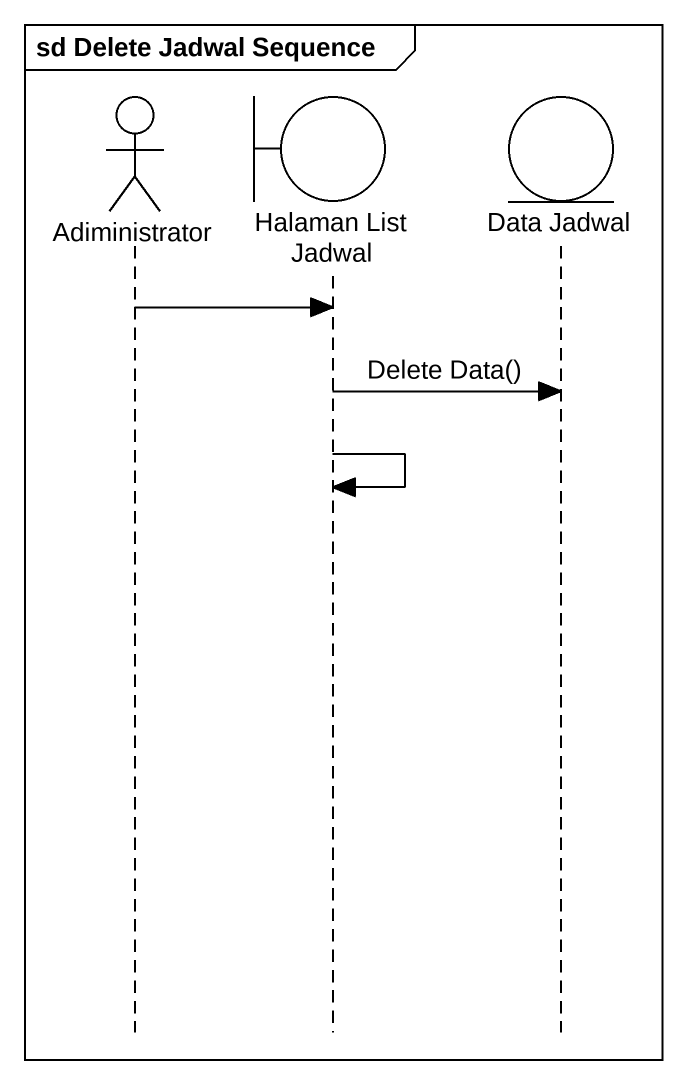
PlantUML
@startuml
mainframe sd Delete Jadwal Sequence
hide footbox
actor Adiministrator
boundary "Halaman List Jadwal" as Halaman_List_Jadwal
entity "Data Jadwal" as Data_Jadwal

Adiministrator -> Halaman_List_Jadwal
Halaman_List_Jadwal -> Data_Jadwal : Delete Data()
Halaman_List_Jadwal -> Halaman_List_Jadwal
@enduml
